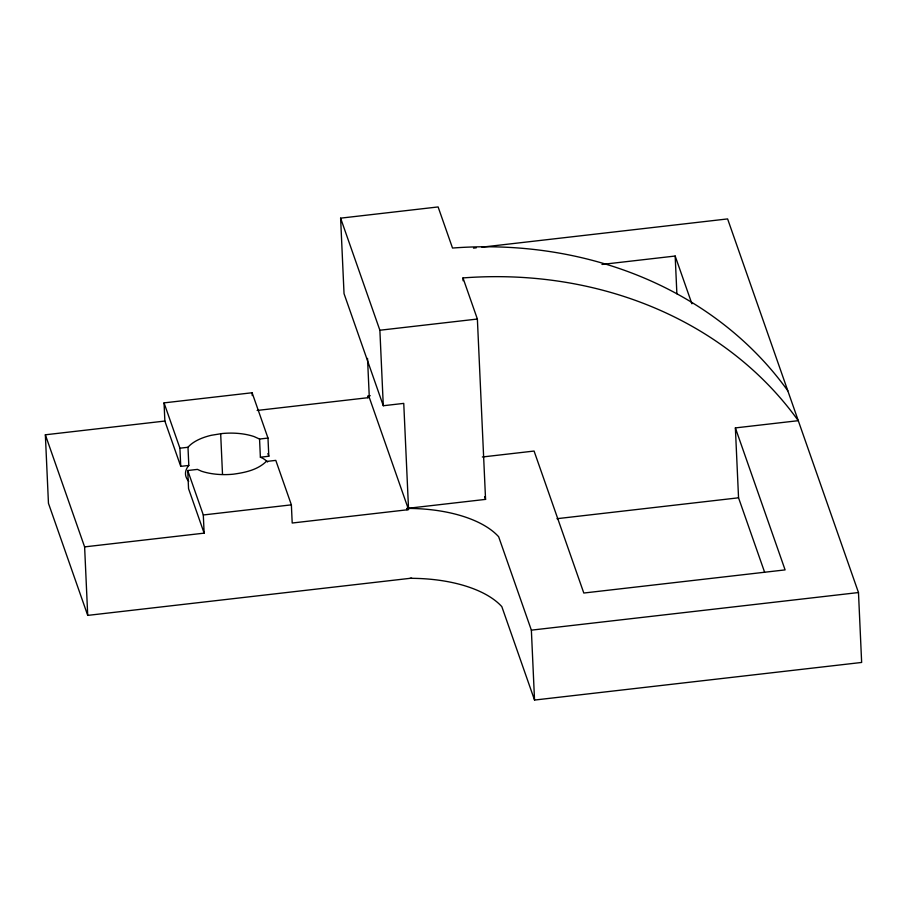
<?xml version="1.0" encoding="UTF-8"?>
<svg xmlns="http://www.w3.org/2000/svg" width="907" height="907" viewBox="0 0 907 907"><rect width="100%" height="100%" fill="white"/><g stroke="black" fill="none" stroke-linecap="round" stroke-linejoin="round"><path stroke-width="1.36" d="M259.549 439.045L260.377 457.219L268.812 456.244L267.984 438.07L259.549 439.045L254.017 436.55A43.083 20.691 -2.6 0 0 222.215 433.523L211.354 435.281A43.083 20.691 -2.6 0 0 187.987 447.276L188.815 465.45L180.742 466.368L164.87 421.052L45.35 434.793L84.612 546.887L204.132 533.146L188.554 488.68L187.726 470.506L197.443 469.395L201.399 471.175A43.083 20.691 -2.6 0 0 233.201 474.202C244.89 472.615 257.497 470.007 266.239 461.482L275.796 460.382L291.374 504.848L292.201 523.022L408.569 509.643L403.751 403.388L383.298 405.735L344.036 293.653L340.613 218.156L438.115 206.943L452.514 248.042A398.887 346.304 -19.3 0 1 787.809 390.781M473.499 248.121L476.311 247.804M481.923 247.157L727.607 218.916L858.476 592.543L861.65 662.45L534.54 700.057L501.832 606.647A107.695 51.722 -2.6 0 0 410.111 578.326M601.976 264.447L675.171 256.035L691.905 303.8M340.613 218.156L379.874 330.239L477.377 319.037L485.562 499.383L406.937 508.419L406.994 509.825M164.87 421.052L164.042 402.878L252.112 392.754L267.984 438.07M367.743 397.731L367.675 396.336L369.251 396.155M257.135 410.452L369.308 397.549L408.105 508.305M164.042 402.878L179.915 448.194L187.987 447.276M482.354 456.992L534.076 451.051L583.802 593.031L785.099 569.891L735.373 427.911L798.273 420.678A398.887 346.304 -19.3 0 0 462.978 277.927L463.103 280.751M187.726 470.506L203.304 514.972L291.374 504.848M556.955 518.691L738.547 497.807L764.578 572.113M45.35 434.793L48.456 503.306L87.718 615.388L411.687 578.144M406.937 508.419A107.695 51.722 -2.6 0 1 498.657 536.751L531.366 630.15L858.476 592.543M260.377 457.219L262.758 458.284A43.083 20.691 -2.6 0 1 267.599 461.98M462.978 277.927L477.377 319.037M484.633 496.73L485.562 499.383M267.871 453.579L268.812 456.244M735.373 427.911L738.547 497.807M675.171 256.035L676.883 293.777M531.366 630.15L534.54 700.057M379.874 330.239L383.298 405.735M367.528 358.401L369.308 397.549M252.112 392.754L252.237 395.554M220.673 433.773L222.51 474.316M203.304 514.972L204.132 533.146M179.915 448.194L180.742 466.368M84.612 546.887L87.718 615.388M188.713 481.3A43.083 20.691 -2.6 0 1 188.815 465.45M370.26 395.701A107.695 51.722 -2.6 0 1 367.675 396.336"/></g></svg>
